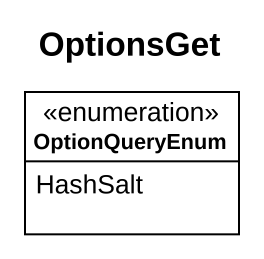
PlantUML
@startuml
title OptionsGet
hide circle
hide empty members
enum OptionQueryEnum {
  HashSalt
}
@enduml
